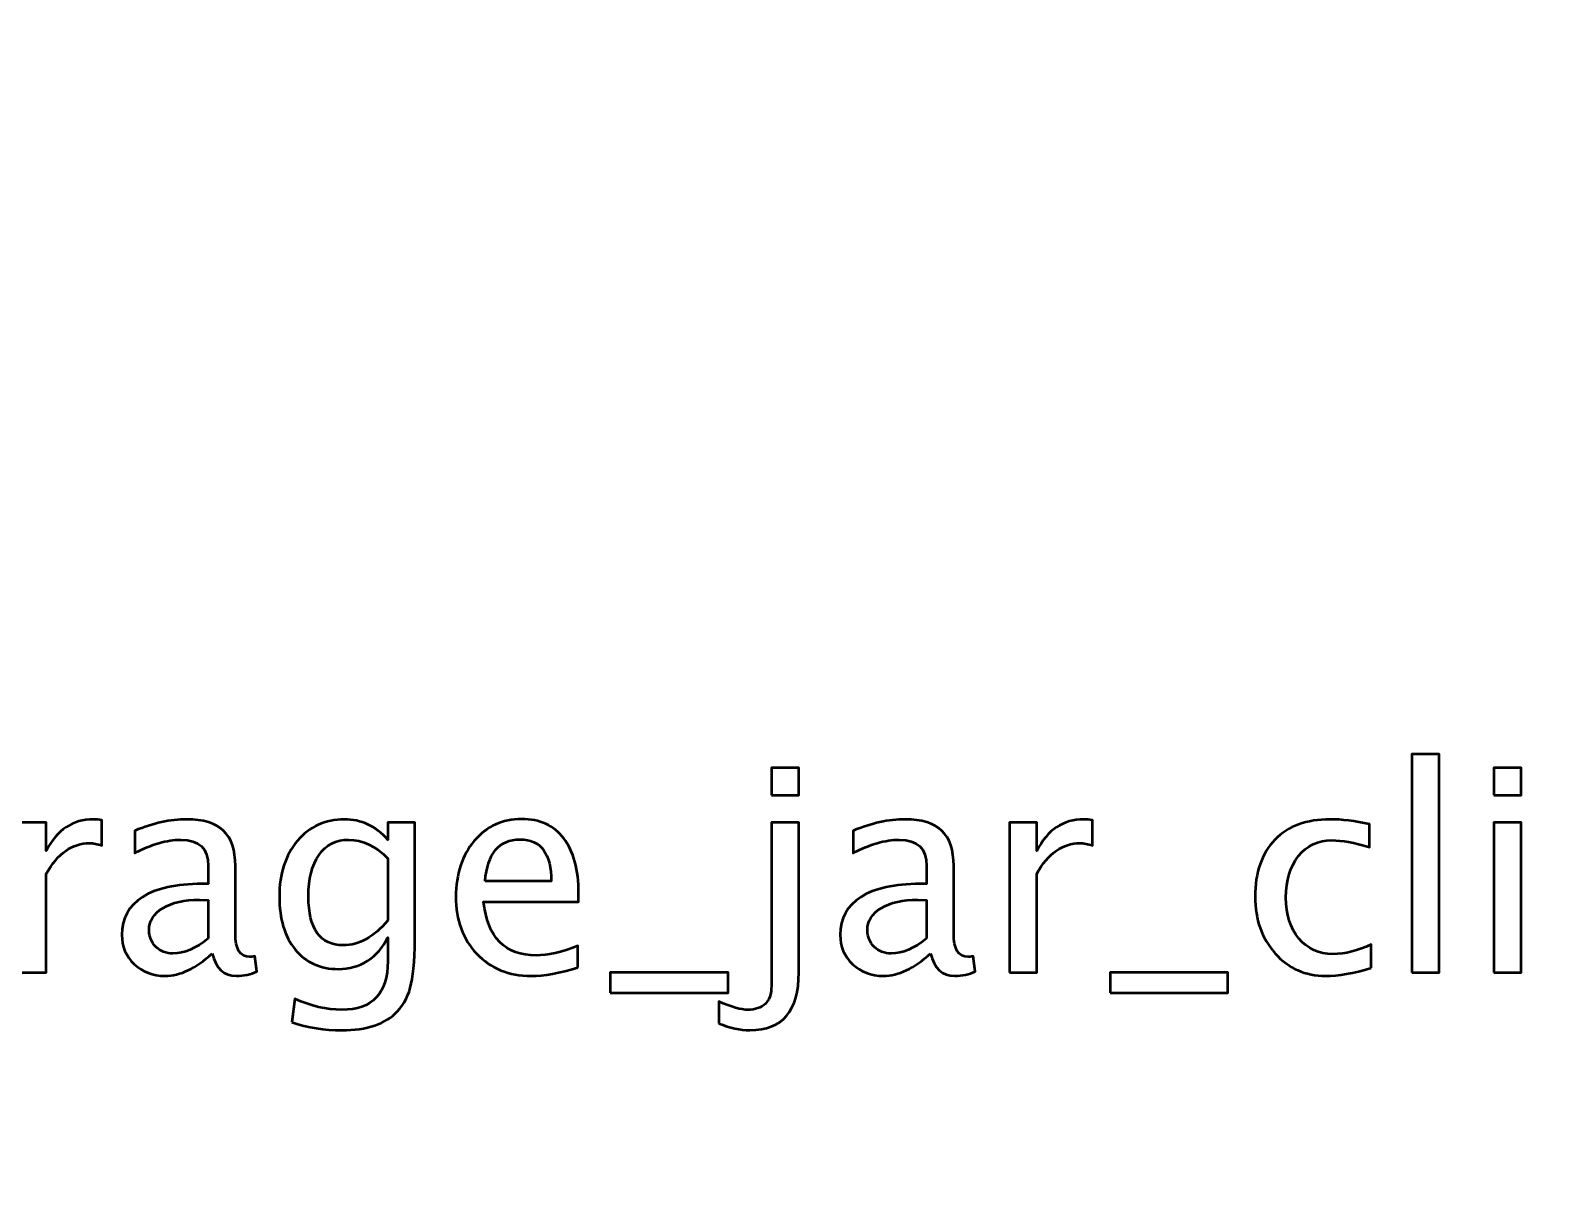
# Model space of a CAD drawing. Header units: centimetres. Extents: x -23 to 23, y -25.2 to 25.2.
# Drawn here: x -19.156 to -16.878, y -20.166 to -18.45 of the extents above; entities that cross this region are included whole.
import ezdxf

# ---------------------------------------------------------------- set-up
doc = ezdxf.new("R2010")
doc.units = ezdxf.units.CM
doc.header["$MEASUREMENT"] = 0
doc.layers.add('Layer 1', color=7, linetype='Continuous')

msp = doc.modelspace()

# ---------------------------------------------------------------- linework, layer by layer
at = {"layer": 'Layer 1', "lineweight": 53}
msp.add_open_spline([(-23, -24.75), (-23, -24.75), (-23, 24.75), (-23, 24.75), (-23, 24.75), (-23, 25.02614), (-22.77614, 25.25), (-22.5, 25.25), (-22.5, 25.25), (-22.5, 25.25), (22.5, 25.25), (22.5, 25.25), (22.5, 25.25), (22.77614, 25.25), (23, 25.02614), (23, 24.75), (23, 24.75), (23, 24.75), (23, -24.75), (23, -24.75), (23, -24.75), (23, -25.02614), (22.77614, -25.25), (22.5, -25.25), (22.5, -25.25), (22.5, -25.25), (-22.5, -25.25), (-22.5, -25.25), (-22.5, -25.25), (-22.77614, -25.25), (-23, -25.02614), (-23, -24.75)], degree=3, knots=[0, 0, 0, 0, 0.1111111, 0.1111111, 0.1111111, 0.1111111, 0.2222222, 0.2222222, 0.2222222, 0.2222222, 0.3333333, 0.3333333, 0.3333333, 0.3333333, 0.4444444, 0.4444444, 0.4444444, 0.4444444, 0.5555556, 0.5555556, 0.5555556, 0.5555556, 0.6666667, 0.6666667, 0.6666667, 0.6666667, 0.7777778, 0.7777778, 0.7777778, 0.7777778, 1, 1, 1, 1], dxfattribs=at)
at = {"layer": 'Layer 1', "color": 5, "lineweight": 53}
for points, knots in [([(-17.09082, -19.85899), (-17.09082, -19.85899), (-17.09082, -19.5326), (-17.09082, -19.5326), (-17.09082, -19.5326), (-17.09082, -19.5326), (-17.05018, -19.5326), (-17.05018, -19.5326), (-17.05018, -19.5326), (-17.05018, -19.5326), (-17.05018, -19.85899), (-17.05018, -19.85899), (-17.05018, -19.85899), (-17.05018, -19.85899), (-17.09082, -19.85899), (-17.09082, -19.85899)], [0, 0, 0, 0, 0.2, 0.2, 0.2, 0.2, 0.4, 0.4, 0.4, 0.4, 0.6, 0.6, 0.6, 0.6, 1, 1, 1, 1]), ([(-18.04826, -19.59356), (-18.04826, -19.59356), (-18.04826, -19.55292), (-18.04826, -19.55292), (-18.04826, -19.55292), (-18.04826, -19.55292), (-18.00762, -19.55292), (-18.00762, -19.55292), (-18.00762, -19.55292), (-18.00762, -19.55292), (-18.00762, -19.59356), (-18.00762, -19.59356), (-18.00762, -19.59356), (-18.00762, -19.59356), (-18.04826, -19.59356), (-18.04826, -19.59356)], [0, 0, 0, 0, 0.2, 0.2, 0.2, 0.2, 0.4, 0.4, 0.4, 0.4, 0.6, 0.6, 0.6, 0.6, 1, 1, 1, 1]), ([(-16.96848, -19.59356), (-16.96848, -19.59356), (-16.96848, -19.55292), (-16.96848, -19.55292), (-16.96848, -19.55292), (-16.96848, -19.55292), (-16.92784, -19.55292), (-16.92784, -19.55292), (-16.92784, -19.55292), (-16.92784, -19.55292), (-16.92784, -19.59356), (-16.92784, -19.59356), (-16.92784, -19.59356), (-16.92784, -19.59356), (-16.96848, -19.59356), (-16.96848, -19.59356)], [0, 0, 0, 0, 0.2, 0.2, 0.2, 0.2, 0.4, 0.4, 0.4, 0.4, 0.6, 0.6, 0.6, 0.6, 1, 1, 1, 1]), ([(-19.17348, -19.85899), (-19.17348, -19.85899), (-19.17348, -19.63463), (-19.17348, -19.63463), (-19.17348, -19.63463), (-19.17348, -19.63463), (-19.13284, -19.63463), (-19.13284, -19.63463), (-19.13284, -19.63463), (-19.13284, -19.63463), (-19.13284, -19.67703), (-19.13284, -19.67703), (-19.13284, -19.67703), (-19.11668, -19.64563), (-19.09326, -19.62997), (-19.0625, -19.62997), (-19.0625, -19.62997), (-19.05833, -19.62997), (-19.05396, -19.63032), (-19.04944, -19.63103), (-19.04944, -19.63103), (-19.04944, -19.63103), (-19.04944, -19.66906), (-19.04944, -19.66906), (-19.04944, -19.66906), (-19.0565, -19.66673), (-19.06271, -19.66553), (-19.06807, -19.66553), (-19.06807, -19.66553), (-19.09389, -19.66553), (-19.11548, -19.68077), (-19.13284, -19.71132), (-19.13284, -19.71132), (-19.13284, -19.71132), (-19.13284, -19.85899), (-19.13284, -19.85899), (-19.13284, -19.85899), (-19.13284, -19.85899), (-19.17348, -19.85899), (-19.17348, -19.85899)], [0, 0, 0, 0, 0.0909091, 0.0909091, 0.0909091, 0.0909091, 0.1818182, 0.1818182, 0.1818182, 0.1818182, 0.2727273, 0.2727273, 0.2727273, 0.2727273, 0.3636364, 0.3636364, 0.3636364, 0.3636364, 0.4545455, 0.4545455, 0.4545455, 0.4545455, 0.5454545, 0.5454545, 0.5454545, 0.5454545, 0.6363636, 0.6363636, 0.6363636, 0.6363636, 0.7272727, 0.7272727, 0.7272727, 0.7272727, 0.8181818, 0.8181818, 0.8181818, 0.8181818, 1, 1, 1, 1]), ([(-18.88463, -19.83042), (-18.90904, -19.85285), (-18.93254, -19.86407), (-18.95512, -19.86407), (-18.95512, -19.86407), (-18.97367, -19.86407), (-18.98912, -19.85828), (-19.00133, -19.84664), (-19.00133, -19.84664), (-19.01361, -19.835), (-19.01974, -19.82033), (-19.01974, -19.80262), (-19.01974, -19.80262), (-19.01974, -19.77813), (-19.00944, -19.7593), (-18.98884, -19.74617), (-18.98884, -19.74617), (-18.96824, -19.73305), (-18.93868, -19.72649), (-18.90015, -19.72649), (-18.90015, -19.72649), (-18.90015, -19.72649), (-18.89063, -19.72649), (-18.89063, -19.72649), (-18.89063, -19.72649), (-18.89063, -19.72649), (-18.89063, -19.69947), (-18.89063, -19.69947), (-18.89063, -19.69947), (-18.89063, -19.67343), (-18.90417, -19.66045), (-18.93134, -19.66045), (-18.93134, -19.66045), (-18.95236, -19.66045), (-18.97536, -19.66708), (-19.00027, -19.68034), (-19.00027, -19.68034), (-19.00027, -19.68034), (-19.00027, -19.6469), (-19.00027, -19.6469), (-19.00027, -19.6469), (-18.97289, -19.63561), (-18.94707, -19.62997), (-18.92287, -19.62997), (-18.92287, -19.62997), (-18.89797, -19.62997), (-18.87955, -19.63561), (-18.86777, -19.64697), (-18.86777, -19.64697), (-18.85591, -19.65833), (-18.84999, -19.67583), (-18.84999, -19.69947), (-18.84999, -19.69947), (-18.84999, -19.69947), (-18.84999, -19.80085), (-18.84999, -19.80085), (-18.84999, -19.80085), (-18.84999, -19.82407), (-18.84286, -19.83571), (-18.82854, -19.83571), (-18.82854, -19.83571), (-18.82678, -19.83571), (-18.82417, -19.83542), (-18.82071, -19.83486), (-18.82071, -19.83486), (-18.82071, -19.83486), (-18.81782, -19.85744), (-18.81782, -19.85744), (-18.81782, -19.85744), (-18.82706, -19.86188), (-18.83722, -19.86407), (-18.84837, -19.86407), (-18.84837, -19.86407), (-18.86734, -19.86407), (-18.87941, -19.85285), (-18.88463, -19.83042)], [0, 0, 0, 0, 0.05, 0.05, 0.05, 0.05, 0.1, 0.1, 0.1, 0.1, 0.15, 0.15, 0.15, 0.15, 0.2, 0.2, 0.2, 0.2, 0.25, 0.25, 0.25, 0.25, 0.3, 0.3, 0.3, 0.3, 0.35, 0.35, 0.35, 0.35, 0.4, 0.4, 0.4, 0.4, 0.45, 0.45, 0.45, 0.45, 0.5, 0.5, 0.5, 0.5, 0.55, 0.55, 0.55, 0.55, 0.6, 0.6, 0.6, 0.6, 0.65, 0.65, 0.65, 0.65, 0.7, 0.7, 0.7, 0.7, 0.75, 0.75, 0.75, 0.75, 0.8, 0.8, 0.8, 0.8, 0.85, 0.85, 0.85, 0.85, 0.9, 0.9, 0.9, 0.9, 1, 1, 1, 1]), ([(-18.76567, -19.9335), (-18.76567, -19.9335), (-18.76088, -19.89836), (-18.76088, -19.89836), (-18.76088, -19.89836), (-18.73731, -19.90937), (-18.71396, -19.91487), (-18.69089, -19.91487), (-18.69089, -19.91487), (-18.6451, -19.91487), (-18.62216, -19.8906), (-18.62216, -19.84213), (-18.62216, -19.84213), (-18.62216, -19.84213), (-18.62216, -19.80685), (-18.62216, -19.80685), (-18.62216, -19.80685), (-18.62922, -19.82174), (-18.63924, -19.83324), (-18.65229, -19.84149), (-18.65229, -19.84149), (-18.66534, -19.84975), (-18.67988, -19.85391), (-18.69589, -19.85391), (-18.69589, -19.85391), (-18.72306, -19.85391), (-18.74458, -19.84417), (-18.76045, -19.8247), (-18.76045, -19.8247), (-18.77633, -19.80523), (-18.7843, -19.77884), (-18.7843, -19.74554), (-18.7843, -19.74554), (-18.7843, -19.71146), (-18.77527, -19.68366), (-18.75721, -19.66214), (-18.75721, -19.66214), (-18.73907, -19.64069), (-18.71572, -19.62997), (-18.687, -19.62997), (-18.687, -19.62997), (-18.66189, -19.62997), (-18.64023, -19.64013), (-18.62216, -19.66052), (-18.62216, -19.66052), (-18.62216, -19.66052), (-18.62216, -19.63463), (-18.62216, -19.63463), (-18.62216, -19.63463), (-18.62216, -19.63463), (-18.58153, -19.63463), (-18.58153, -19.63463), (-18.58153, -19.63463), (-18.58153, -19.63463), (-18.58153, -19.79775), (-18.58153, -19.79775), (-18.58153, -19.79775), (-18.58153, -19.83281), (-18.58336, -19.85878), (-18.58703, -19.87564), (-18.58703, -19.87564), (-18.59063, -19.8925), (-18.59754, -19.90633), (-18.60756, -19.91706), (-18.60756, -19.91706), (-18.62534, -19.93589), (-18.65314, -19.94535), (-18.69089, -19.94535), (-18.69089, -19.94535), (-18.71678, -19.94535), (-18.74168, -19.9414), (-18.76567, -19.9335)], [0, 0, 0, 0, 0.0526316, 0.0526316, 0.0526316, 0.0526316, 0.1052632, 0.1052632, 0.1052632, 0.1052632, 0.1578947, 0.1578947, 0.1578947, 0.1578947, 0.2105263, 0.2105263, 0.2105263, 0.2105263, 0.2631579, 0.2631579, 0.2631579, 0.2631579, 0.3157895, 0.3157895, 0.3157895, 0.3157895, 0.3684211, 0.3684211, 0.3684211, 0.3684211, 0.4210526, 0.4210526, 0.4210526, 0.4210526, 0.4736842, 0.4736842, 0.4736842, 0.4736842, 0.5263158, 0.5263158, 0.5263158, 0.5263158, 0.5789474, 0.5789474, 0.5789474, 0.5789474, 0.6315789, 0.6315789, 0.6315789, 0.6315789, 0.6842105, 0.6842105, 0.6842105, 0.6842105, 0.7368421, 0.7368421, 0.7368421, 0.7368421, 0.7894737, 0.7894737, 0.7894737, 0.7894737, 0.8421053, 0.8421053, 0.8421053, 0.8421053, 0.8947368, 0.8947368, 0.8947368, 0.8947368, 1, 1, 1, 1]), ([(-18.33789, -19.85179), (-18.3652, -19.85998), (-18.38855, -19.86407), (-18.40803, -19.86407), (-18.40803, -19.86407), (-18.44126, -19.86407), (-18.46828, -19.85306), (-18.48909, -19.83112), (-18.48909, -19.83112), (-18.50991, -19.80918), (-18.52035, -19.78074), (-18.52035, -19.74575), (-18.52035, -19.74575), (-18.52035, -19.71181), (-18.51118, -19.68394), (-18.49276, -19.66214), (-18.49276, -19.66214), (-18.47435, -19.64041), (-18.45078, -19.62955), (-18.42207, -19.62955), (-18.42207, -19.62955), (-18.3949, -19.62955), (-18.37388, -19.63921), (-18.35906, -19.65854), (-18.35906, -19.65854), (-18.34424, -19.67788), (-18.33684, -19.70525), (-18.33684, -19.74074), (-18.33684, -19.74074), (-18.33684, -19.74074), (-18.33705, -19.75316), (-18.33705, -19.75316), (-18.33705, -19.75316), (-18.33705, -19.75316), (-18.47886, -19.75316), (-18.47886, -19.75316), (-18.47886, -19.75316), (-18.47294, -19.80678), (-18.44676, -19.83359), (-18.40041, -19.83359), (-18.40041, -19.83359), (-18.3834, -19.83359), (-18.36259, -19.82879), (-18.33789, -19.8192), (-18.33789, -19.8192), (-18.33789, -19.8192), (-18.33789, -19.85179), (-18.33789, -19.85179)], [0, 0, 0, 0, 0.0769231, 0.0769231, 0.0769231, 0.0769231, 0.1538462, 0.1538462, 0.1538462, 0.1538462, 0.2307692, 0.2307692, 0.2307692, 0.2307692, 0.3076923, 0.3076923, 0.3076923, 0.3076923, 0.3846154, 0.3846154, 0.3846154, 0.3846154, 0.4615385, 0.4615385, 0.4615385, 0.4615385, 0.5384615, 0.5384615, 0.5384615, 0.5384615, 0.6153846, 0.6153846, 0.6153846, 0.6153846, 0.6923077, 0.6923077, 0.6923077, 0.6923077, 0.7692308, 0.7692308, 0.7692308, 0.7692308, 0.8461538, 0.8461538, 0.8461538, 0.8461538, 1, 1, 1, 1]), ([(-18.12742, -19.93519), (-18.12742, -19.93519), (-18.12742, -19.90259), (-18.12742, -19.90259), (-18.12742, -19.90259), (-18.10837, -19.91078), (-18.09384, -19.91487), (-18.08389, -19.91487), (-18.08389, -19.91487), (-18.0726, -19.91487), (-18.06378, -19.91184), (-18.05757, -19.90577), (-18.05757, -19.90577), (-18.05341, -19.90168), (-18.05087, -19.89695), (-18.04981, -19.89173), (-18.04981, -19.89173), (-18.04875, -19.88651), (-18.04826, -19.87557), (-18.04826, -19.85892), (-18.04826, -19.85892), (-18.04826, -19.85892), (-18.04826, -19.63463), (-18.04826, -19.63463), (-18.04826, -19.63463), (-18.04826, -19.63463), (-18.00762, -19.63463), (-18.00762, -19.63463), (-18.00762, -19.63463), (-18.00762, -19.63463), (-18.00762, -19.85885), (-18.00762, -19.85885), (-18.00762, -19.85885), (-18.00762, -19.91649), (-18.03196, -19.94535), (-18.08071, -19.94535), (-18.08071, -19.94535), (-18.09518, -19.94535), (-18.11077, -19.94196), (-18.12742, -19.93519)], [0, 0, 0, 0, 0.0909091, 0.0909091, 0.0909091, 0.0909091, 0.1818182, 0.1818182, 0.1818182, 0.1818182, 0.2727273, 0.2727273, 0.2727273, 0.2727273, 0.3636364, 0.3636364, 0.3636364, 0.3636364, 0.4545455, 0.4545455, 0.4545455, 0.4545455, 0.5454545, 0.5454545, 0.5454545, 0.5454545, 0.6363636, 0.6363636, 0.6363636, 0.6363636, 0.7272727, 0.7272727, 0.7272727, 0.7272727, 0.8181818, 0.8181818, 0.8181818, 0.8181818, 1, 1, 1, 1]), ([(-17.81063, -19.83042), (-17.83504, -19.85285), (-17.85854, -19.86407), (-17.88112, -19.86407), (-17.88112, -19.86407), (-17.89967, -19.86407), (-17.91512, -19.85828), (-17.92733, -19.84664), (-17.92733, -19.84664), (-17.93961, -19.835), (-17.94574, -19.82033), (-17.94574, -19.80262), (-17.94574, -19.80262), (-17.94574, -19.77813), (-17.93544, -19.7593), (-17.91484, -19.74617), (-17.91484, -19.74617), (-17.89424, -19.73305), (-17.86468, -19.72649), (-17.82615, -19.72649), (-17.82615, -19.72649), (-17.82615, -19.72649), (-17.81663, -19.72649), (-17.81663, -19.72649), (-17.81663, -19.72649), (-17.81663, -19.72649), (-17.81663, -19.69947), (-17.81663, -19.69947), (-17.81663, -19.69947), (-17.81663, -19.67343), (-17.83017, -19.66045), (-17.85734, -19.66045), (-17.85734, -19.66045), (-17.87836, -19.66045), (-17.90136, -19.66708), (-17.92627, -19.68034), (-17.92627, -19.68034), (-17.92627, -19.68034), (-17.92627, -19.6469), (-17.92627, -19.6469), (-17.92627, -19.6469), (-17.89889, -19.63561), (-17.87307, -19.62997), (-17.84887, -19.62997), (-17.84887, -19.62997), (-17.82397, -19.62997), (-17.80555, -19.63561), (-17.79377, -19.64697), (-17.79377, -19.64697), (-17.78191, -19.65833), (-17.77599, -19.67583), (-17.77599, -19.69947), (-17.77599, -19.69947), (-17.77599, -19.69947), (-17.77599, -19.80085), (-17.77599, -19.80085), (-17.77599, -19.80085), (-17.77599, -19.82407), (-17.76886, -19.83571), (-17.75454, -19.83571), (-17.75454, -19.83571), (-17.75278, -19.83571), (-17.75017, -19.83542), (-17.74671, -19.83486), (-17.74671, -19.83486), (-17.74671, -19.83486), (-17.74382, -19.85744), (-17.74382, -19.85744), (-17.74382, -19.85744), (-17.75306, -19.86188), (-17.76322, -19.86407), (-17.77437, -19.86407), (-17.77437, -19.86407), (-17.79334, -19.86407), (-17.80541, -19.85285), (-17.81063, -19.83042)], [0, 0, 0, 0, 0.05, 0.05, 0.05, 0.05, 0.1, 0.1, 0.1, 0.1, 0.15, 0.15, 0.15, 0.15, 0.2, 0.2, 0.2, 0.2, 0.25, 0.25, 0.25, 0.25, 0.3, 0.3, 0.3, 0.3, 0.35, 0.35, 0.35, 0.35, 0.4, 0.4, 0.4, 0.4, 0.45, 0.45, 0.45, 0.45, 0.5, 0.5, 0.5, 0.5, 0.55, 0.55, 0.55, 0.55, 0.6, 0.6, 0.6, 0.6, 0.65, 0.65, 0.65, 0.65, 0.7, 0.7, 0.7, 0.7, 0.75, 0.75, 0.75, 0.75, 0.8, 0.8, 0.8, 0.8, 0.85, 0.85, 0.85, 0.85, 0.9, 0.9, 0.9, 0.9, 1, 1, 1, 1]), ([(-17.69252, -19.85899), (-17.69252, -19.85899), (-17.69252, -19.63463), (-17.69252, -19.63463), (-17.69252, -19.63463), (-17.69252, -19.63463), (-17.65188, -19.63463), (-17.65188, -19.63463), (-17.65188, -19.63463), (-17.65188, -19.63463), (-17.65188, -19.67703), (-17.65188, -19.67703), (-17.65188, -19.67703), (-17.63572, -19.64563), (-17.6123, -19.62997), (-17.58154, -19.62997), (-17.58154, -19.62997), (-17.57737, -19.62997), (-17.573, -19.63032), (-17.56848, -19.63103), (-17.56848, -19.63103), (-17.56848, -19.63103), (-17.56848, -19.66906), (-17.56848, -19.66906), (-17.56848, -19.66906), (-17.57554, -19.66673), (-17.58175, -19.66553), (-17.58711, -19.66553), (-17.58711, -19.66553), (-17.61293, -19.66553), (-17.63452, -19.68077), (-17.65188, -19.71132), (-17.65188, -19.71132), (-17.65188, -19.71132), (-17.65188, -19.85899), (-17.65188, -19.85899), (-17.65188, -19.85899), (-17.65188, -19.85899), (-17.69252, -19.85899), (-17.69252, -19.85899)], [0, 0, 0, 0, 0.0909091, 0.0909091, 0.0909091, 0.0909091, 0.1818182, 0.1818182, 0.1818182, 0.1818182, 0.2727273, 0.2727273, 0.2727273, 0.2727273, 0.3636364, 0.3636364, 0.3636364, 0.3636364, 0.4545455, 0.4545455, 0.4545455, 0.4545455, 0.5454545, 0.5454545, 0.5454545, 0.5454545, 0.6363636, 0.6363636, 0.6363636, 0.6363636, 0.7272727, 0.7272727, 0.7272727, 0.7272727, 0.8181818, 0.8181818, 0.8181818, 0.8181818, 1, 1, 1, 1]), ([(-17.15185, -19.85222), (-17.17817, -19.86012), (-17.20089, -19.86407), (-17.22001, -19.86407), (-17.22001, -19.86407), (-17.25035, -19.86407), (-17.27547, -19.85285), (-17.29543, -19.83049), (-17.29543, -19.83049), (-17.3154, -19.80805), (-17.32542, -19.77976), (-17.32542, -19.74568), (-17.32542, -19.74568), (-17.32542, -19.70927), (-17.31554, -19.68084), (-17.29579, -19.66052), (-17.29579, -19.66052), (-17.27603, -19.64013), (-17.24844, -19.62997), (-17.21303, -19.62997), (-17.21303, -19.62997), (-17.1956, -19.62997), (-17.17598, -19.63237), (-17.15439, -19.63717), (-17.15439, -19.63717), (-17.15439, -19.63717), (-17.15439, -19.67145), (-17.15439, -19.67145), (-17.15439, -19.67145), (-17.17733, -19.66468), (-17.19602, -19.66129), (-17.21042, -19.66129), (-17.21042, -19.66129), (-17.2313, -19.66129), (-17.24802, -19.66913), (-17.26051, -19.68472), (-17.26051, -19.68472), (-17.273, -19.70031), (-17.27928, -19.72113), (-17.27928, -19.74709), (-17.27928, -19.74709), (-17.27928, -19.77228), (-17.27279, -19.7926), (-17.25987, -19.80819), (-17.25987, -19.80819), (-17.24696, -19.82371), (-17.2301, -19.83147), (-17.20915, -19.83147), (-17.20915, -19.83147), (-17.19059, -19.83147), (-17.17154, -19.82668), (-17.15185, -19.81708), (-17.15185, -19.81708), (-17.15185, -19.81708), (-17.15185, -19.85222), (-17.15185, -19.85222)], [0, 0, 0, 0, 0.0666667, 0.0666667, 0.0666667, 0.0666667, 0.1333333, 0.1333333, 0.1333333, 0.1333333, 0.2, 0.2, 0.2, 0.2, 0.2666667, 0.2666667, 0.2666667, 0.2666667, 0.3333333, 0.3333333, 0.3333333, 0.3333333, 0.4, 0.4, 0.4, 0.4, 0.4666667, 0.4666667, 0.4666667, 0.4666667, 0.5333333, 0.5333333, 0.5333333, 0.5333333, 0.6, 0.6, 0.6, 0.6, 0.6666667, 0.6666667, 0.6666667, 0.6666667, 0.7333333, 0.7333333, 0.7333333, 0.7333333, 0.8, 0.8, 0.8, 0.8, 0.8666667, 0.8666667, 0.8666667, 0.8666667, 1, 1, 1, 1]), ([(-16.96848, -19.85899), (-16.96848, -19.85899), (-16.96848, -19.63463), (-16.96848, -19.63463), (-16.96848, -19.63463), (-16.96848, -19.63463), (-16.92784, -19.63463), (-16.92784, -19.63463), (-16.92784, -19.63463), (-16.92784, -19.63463), (-16.92784, -19.85899), (-16.92784, -19.85899), (-16.92784, -19.85899), (-16.92784, -19.85899), (-16.96848, -19.85899), (-16.96848, -19.85899)], [0, 0, 0, 0, 0.2, 0.2, 0.2, 0.2, 0.4, 0.4, 0.4, 0.4, 0.6, 0.6, 0.6, 0.6, 1, 1, 1, 1]), ([(-18.62216, -19.78138), (-18.62216, -19.78138), (-18.62216, -19.68832), (-18.62216, -19.68832), (-18.62216, -19.68832), (-18.64009, -19.66976), (-18.65963, -19.66045), (-18.68073, -19.66045), (-18.68073, -19.66045), (-18.69949, -19.66045), (-18.71417, -19.66793), (-18.72475, -19.68296), (-18.72475, -19.68296), (-18.73541, -19.69791), (-18.7407, -19.71873), (-18.7407, -19.74526), (-18.7407, -19.74526), (-18.7407, -19.79401), (-18.72341, -19.81835), (-18.68877, -19.81835), (-18.68877, -19.81835), (-18.6652, -19.81835), (-18.64298, -19.806), (-18.62216, -19.78138)], [0, 0, 0, 0, 0.1428571, 0.1428571, 0.1428571, 0.1428571, 0.2857143, 0.2857143, 0.2857143, 0.2857143, 0.4285714, 0.4285714, 0.4285714, 0.4285714, 0.5714286, 0.5714286, 0.5714286, 0.5714286, 0.7142857, 0.7142857, 0.7142857, 0.7142857, 1, 1, 1, 1]), ([(-18.47675, -19.72268), (-18.47675, -19.72268), (-18.37769, -19.72268), (-18.37769, -19.72268), (-18.37769, -19.72268), (-18.37769, -19.68091), (-18.39328, -19.66002), (-18.4244, -19.66002), (-18.4244, -19.66002), (-18.45572, -19.66002), (-18.47315, -19.68091), (-18.47675, -19.72268)], [0, 0, 0, 0, 0.25, 0.25, 0.25, 0.25, 0.5, 0.5, 0.5, 0.5, 1, 1, 1, 1]), ([(-18.89063, -19.80826), (-18.89063, -19.80826), (-18.89063, -19.75062), (-18.89063, -19.75062), (-18.89063, -19.75062), (-18.89063, -19.75062), (-18.90368, -19.75019), (-18.90368, -19.75019), (-18.90368, -19.75019), (-18.92626, -19.75019), (-18.94446, -19.75436), (-18.95836, -19.76268), (-18.95836, -19.76268), (-18.97219, -19.77108), (-18.9791, -19.78216), (-18.9791, -19.79598), (-18.9791, -19.79598), (-18.9791, -19.80565), (-18.97565, -19.81383), (-18.9688, -19.82054), (-18.9688, -19.82054), (-18.96189, -19.82724), (-18.95349, -19.83063), (-18.94354, -19.83063), (-18.94354, -19.83063), (-18.92661, -19.83063), (-18.90897, -19.82315), (-18.89063, -19.80826)], [0, 0, 0, 0, 0.125, 0.125, 0.125, 0.125, 0.25, 0.25, 0.25, 0.25, 0.375, 0.375, 0.375, 0.375, 0.5, 0.5, 0.5, 0.5, 0.625, 0.625, 0.625, 0.625, 0.75, 0.75, 0.75, 0.75, 1, 1, 1, 1]), ([(-17.81663, -19.80826), (-17.81663, -19.80826), (-17.81663, -19.75062), (-17.81663, -19.75062), (-17.81663, -19.75062), (-17.81663, -19.75062), (-17.82968, -19.75019), (-17.82968, -19.75019), (-17.82968, -19.75019), (-17.85226, -19.75019), (-17.87046, -19.75436), (-17.88436, -19.76268), (-17.88436, -19.76268), (-17.89819, -19.77108), (-17.9051, -19.78216), (-17.9051, -19.79598), (-17.9051, -19.79598), (-17.9051, -19.80565), (-17.90165, -19.81383), (-17.8948, -19.82054), (-17.8948, -19.82054), (-17.88789, -19.82724), (-17.87949, -19.83063), (-17.86954, -19.83063), (-17.86954, -19.83063), (-17.85261, -19.83063), (-17.83497, -19.82315), (-17.81663, -19.80826)], [0, 0, 0, 0, 0.125, 0.125, 0.125, 0.125, 0.25, 0.25, 0.25, 0.25, 0.375, 0.375, 0.375, 0.375, 0.5, 0.5, 0.5, 0.5, 0.625, 0.625, 0.625, 0.625, 0.75, 0.75, 0.75, 0.75, 1, 1, 1, 1]), ([(-18.28956, -19.88947), (-18.28956, -19.88947), (-18.28956, -19.85899), (-18.28956, -19.85899), (-18.28956, -19.85899), (-18.28956, -19.85899), (-18.11345, -19.85899), (-18.11345, -19.85899), (-18.11345, -19.85899), (-18.11345, -19.85899), (-18.11345, -19.88947), (-18.11345, -19.88947), (-18.11345, -19.88947), (-18.11345, -19.88947), (-18.28956, -19.88947), (-18.28956, -19.88947)], [0, 0, 0, 0, 0.2, 0.2, 0.2, 0.2, 0.4, 0.4, 0.4, 0.4, 0.6, 0.6, 0.6, 0.6, 1, 1, 1, 1]), ([(-17.54217, -19.88947), (-17.54217, -19.88947), (-17.54217, -19.85899), (-17.54217, -19.85899), (-17.54217, -19.85899), (-17.54217, -19.85899), (-17.36606, -19.85899), (-17.36606, -19.85899), (-17.36606, -19.85899), (-17.36606, -19.85899), (-17.36606, -19.88947), (-17.36606, -19.88947), (-17.36606, -19.88947), (-17.36606, -19.88947), (-17.54217, -19.88947), (-17.54217, -19.88947)], [0, 0, 0, 0, 0.2, 0.2, 0.2, 0.2, 0.4, 0.4, 0.4, 0.4, 0.6, 0.6, 0.6, 0.6, 1, 1, 1, 1])]:
    msp.add_open_spline(points, degree=3, knots=knots, dxfattribs=at)

doc.saveas('drawing.dxf')
